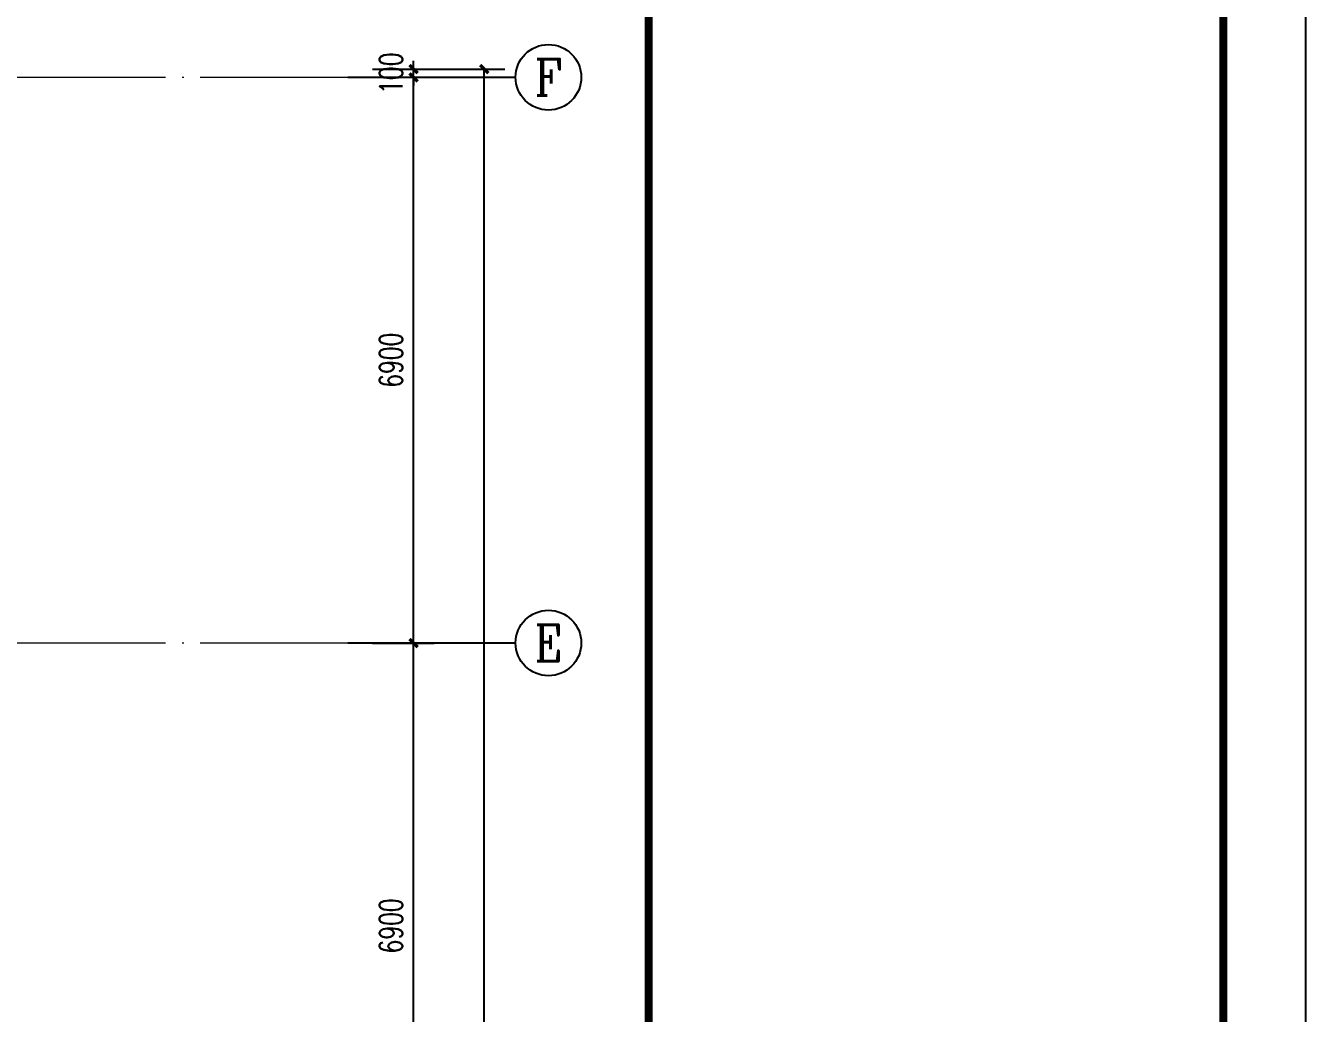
# Model space of a CAD drawing. Extents: x 1475400 to 1714963, y -629303 to -315532.
# Drawn here: x 1565841 to 1581447, y -377330 to -365282 of the extents above; entities that cross this region are included whole.
import ezdxf
from ezdxf.enums import TextEntityAlignment as Align

# ---------------------------------------------------------------- set-up
doc = ezdxf.new("R2010")
doc.units = 0
doc.header["$LTSCALE"] = 1000
doc.linetypes.add('DOTE', pattern=[2.42, 2, -0.2, 0.02, -0.2])
for name, color, linetype in [('A-ANNO-DIMS', 3, 'Continuous'), ('AXIS', 3, 'Continuous'), ('AXIS_TEXT', 7, 'Continuous'), ('BTTK', 7, 'Continuous'), ('PUB_DIM', 3, 'Continuous'), ('PUB_TITLE', 4, 'Continuous'), ('建筑底图', 7, 'Continuous')]:
    doc.layers.add(name, color=color, linetype=linetype)
doc.layers.add('DOTE', color=8, linetype='DOTE', lineweight=9)
doc.styles.add('_TCH_AXIS', font='COMPLEX', dxfattribs={"bigfont": 'GBCBIG'})
doc.styles.add('A_DIM_T3', font='SIMPLEX', dxfattribs={"width": 0.7, "bigfont": 'HZ'})
doc.styles.add('COMPLEX', font='COMPLEX')
doc.styles.add('HZ(TK)', font='geniso.shx', dxfattribs={"width": 0.9, "bigfont": 'hztxt.shx'})
doc.dimstyles.new('_TCH_ARCH&&100', dxfattribs={"dimtxt": 280, "dimasz": 100, "dimexe": 250, "dimexo": 300, "dimgap": 135, "dimtad": 1, "dimdec": 0, "dimzin": 0, "dimdsep": 46, "dimtxsty": 'A_DIM_T3', "dimblk": 'ARCHTICK', "dimcen": 0.09, "dimclrt": 7, "dimazin": 2, "dimtfac": 1, "dimtdec": 0, "dimtix": 1, "dimtmove": 2, "dimatfit": 3, "dimfxl": 150, "dimtolj": 1, "dimtzin": 0, "dimarcsym": 0})

# ---------------------------------------------------------------- blocks, each defined once
blk = doc.blocks.new('_ArchTick')
at = {"color": 0, "linetype": 'ByBlock', "const_width": 0.4}
blk.add_lwpolyline([(-0.5, -0.5), (0.5, 0.5)], dxfattribs=at)
blk = doc.blocks.new('*D311')
at = {"layer": 'A-ANNO-DIMS', "color": 0, "lineweight": -2, "transparency": 16777216}
for p, q in [((908477, -290615), (909227, -290615)), ((908977, -297515), (908977, -290615)), ((908477, -297515), (909227, -297515))]:
    blk.add_line(p, q, dxfattribs=at)
at = {"layer": 'Defpoints', "color": 0, "transparency": 16777216}
for p in [(908177, -290615), (908977, -290615), (908177, -297515)]:
    blk.add_point(p, dxfattribs=at)
at = {"layer": 'A-ANNO-DIMS', "color": 0, "lineweight": -2, "transparency": 16777216, "xscale": 100, "yscale": 100, "zscale": 100}
for p, rotation in [((908977, -290615), 90), ((908977, -297515), 270)]:
    blk.add_blockref('_ArchTick', p, dxfattribs=dict(at, rotation=rotation))
at = {"layer": 'A-ANNO-DIMS', "color": 7, "transparency": 16777216, "insert": (908702, -294065), "char_height": 280, "attachment_point": 5, "rotation": 90, "style": 'A_DIM_T3'}
blk.add_mtext('\\A1;6900', dxfattribs=at)
blk = doc.blocks.new('*D312')
at = {"layer": 'A-ANNO-DIMS', "color": 0, "lineweight": -2, "transparency": 16777216}
for p, q in [((908477, -283715), (909227, -283715)), ((908977, -290615), (908977, -283715)), ((908477, -290615), (909227, -290615))]:
    blk.add_line(p, q, dxfattribs=at)
at = {"layer": 'Defpoints', "color": 0, "transparency": 16777216}
for p in [(908177, -283715), (908977, -283715), (908177, -290615)]:
    blk.add_point(p, dxfattribs=at)
at = {"layer": 'A-ANNO-DIMS', "color": 0, "lineweight": -2, "transparency": 16777216, "xscale": 100, "yscale": 100, "zscale": 100}
for p, rotation in [((908977, -283715), 90), ((908977, -290615), 270)]:
    blk.add_blockref('_ArchTick', p, dxfattribs=dict(at, rotation=rotation))
at = {"layer": 'A-ANNO-DIMS', "color": 7, "transparency": 16777216, "insert": (908702, -287165), "char_height": 280, "attachment_point": 5, "rotation": 90, "style": 'A_DIM_T3'}
blk.add_mtext('\\A1;6900', dxfattribs=at)
blk = doc.blocks.new('*D313')
at = {"layer": 'A-ANNO-DIMS', "color": 0, "lineweight": -2, "transparency": 16777216}
for p, q in [((908977, -283615), (908977, -283515)), ((908477, -283615), (909227, -283615)), ((908977, -283715), (908977, -283615)), ((908477, -283715), (909227, -283715)), ((908977, -283715), (908977, -283815))]:
    blk.add_line(p, q, dxfattribs=at)
at = {"layer": 'Defpoints', "color": 0, "transparency": 16777216}
for p in [(908177, -283615), (908977, -283615), (908177, -283715)]:
    blk.add_point(p, dxfattribs=at)
at = {"layer": 'A-ANNO-DIMS', "color": 0, "lineweight": -2, "transparency": 16777216, "xscale": 100, "yscale": 100, "zscale": 100}
for p, rotation in [((908977, -283615), 270), ((908977, -283715), 90)]:
    blk.add_blockref('_ArchTick', p, dxfattribs=dict(at, rotation=rotation))
at = {"layer": 'A-ANNO-DIMS', "color": 7, "transparency": 16777216, "insert": (908702, -283665), "char_height": 280, "attachment_point": 5, "rotation": 90, "style": 'A_DIM_T3'}
blk.add_mtext('\\A1;100', dxfattribs=at)
blk = doc.blocks.new('*D314')
at = {"layer": 'Defpoints', "color": 0, "transparency": 16777216}
for p in [(908177, -283615), (909838, -283615), (908177, -318615)]:
    blk.add_point(p, dxfattribs=at)
at = {"layer": 'PUB_DIM', "color": 0, "lineweight": -2, "transparency": 16777216}
for p, q in [((908477, -283615), (910088, -283615)), ((909838, -318615), (909838, -283615)), ((908477, -318615), (910088, -318615))]:
    blk.add_line(p, q, dxfattribs=at)
at = {"layer": 'PUB_DIM', "color": 0, "lineweight": -2, "transparency": 16777216, "xscale": 100, "yscale": 100, "zscale": 100}
for p, rotation in [((909838, -283615), 90), ((909838, -318615), 270)]:
    blk.add_blockref('_ArchTick', p, dxfattribs=dict(at, rotation=rotation))
at = {"layer": 'PUB_DIM', "color": 7, "transparency": 16777216, "insert": (909563, -301115), "char_height": 280, "attachment_point": 5, "rotation": 90, "style": 'A_DIM_T3'}
blk.add_mtext('\\A1;35000', dxfattribs=at)
blk = doc.blocks.new('_AXISO')
blk.add_circle((0, 0), 0.5)
at = {"layer": 'AXIS_TEXT', "style": 'COMPLEX', "width": 1.041667}
blk.add_attdef('A', text='', height=0.56, dxfattribs=at).set_placement((-0.25, -0.28), (0.25, -0.28), align=Align.FIT)
blk = doc.blocks.new('vhtemplate_2019年新竖式图框_A1')
at = {"layer": 'PUB_TITLE', "color": 7}
blk.add_lwpolyline([(0, 594), (841, 594), (841, 0), (0, 0)], close=True, dxfattribs=at)
at = {"layer": 'PUB_TITLE', "const_width": 1}
blk.add_lwpolyline([(25, 10), (831, 10), (831, 584), (25, 584)], close=True, dxfattribs=at)
blk.add_lwpolyline([(761, 10), (761, 584)], dxfattribs=at)
at = {"layer": 'BTTK', "color": 4, "style": 'HZ(TK)', "width": 0.9}
for tag, p in [('合作单位_001', (795.83, 509.44)), ('建设单位_001', (795.85, 207.44)), ('工程名称_001', (795.62, 174.44)), ('子项名称_001', (805.71, 157.94)), ('图纸名称_001', (795.45, 138.94))]:
    blk.add_attdef(tag, p, '', height=3.5, dxfattribs=at)
for tag, p in [('注册证书号', (808.5, 279)), ('注册印章号', (808.5, 271)), ('设计号', (806, 193)), ('图别', (789.75, 34)), ('图号', (822.25, 34)), ('版本号', (789.75, 26)), ('日期', (822.25, 26))]:
    blk.add_attdef(tag, text='', height=3.5, dxfattribs=at).set_placement(p, align=Align.MIDDLE)
blk = doc.blocks.new('sadsdfc')
at = {"layer": 'AXIS'}
for p, q in [((908177.1, -283714.6), (910221.5, -283714.6)), ((908177.1, -290614.6), (910221.5, -290614.6))]:
    blk.add_line(p, q, dxfattribs=at)
at = {"layer": 'DOTE'}
for p, q in [((857973.7, -283714.6), (908177.1, -283714.6)), ((857973.7, -290614.6), (908177.1, -290614.6))]:
    blk.add_line(p, q, dxfattribs=at)
at = {"layer": 'AXIS'}
ref = blk.add_blockref('_AXISO', (910621.5, -283714.6), dxfattribs=dict(at, xscale=800, yscale=800, zscale=800))
ref.add_attrib('A', 'F', dxfattribs={"layer": 'AXIS_TEXT', "height": 445.4, "style": '_TCH_AXIS'}).set_placement((910451.8, -283937.3), (910791.2, -283937.3), align=Align.FIT)
ref = blk.add_blockref('_AXISO', (910621.5, -290614.6), dxfattribs=dict(at, xscale=800, yscale=800, zscale=800))
ref.add_attrib('A', 'E', dxfattribs={"layer": 'AXIS_TEXT', "height": 445.4, "style": '_TCH_AXIS'}).set_placement((910451.8, -290837.3), (910791.2, -290837.3), align=Align.FIT)
at = {"layer": 'A-ANNO-DIMS'}
for p1, p2, picture, middle in [((908177.1, -283714.6), (908177.1, -283614.6), '*D313', (908702.1, -283664.6)), ((908177.1, -290614.6), (908177.1, -283714.6), '*D312', (908702.1, -287164.6)), ((908177.1, -297514.6), (908177.1, -290614.6), '*D311', (908702.1, -294064.6))]:
    dim = blk.add_aligned_dim(p1=p1, p2=p2, distance=-800, dimstyle='_TCH_ARCH&&100', dxfattribs=at)
    dim.commit()
    dim.dimension.update_dxf_attribs({"geometry": picture, "text_midpoint": middle})
at = {"layer": 'PUB_DIM'}
dim = blk.add_aligned_dim(p1=(908177.1, -318614.6), p2=(908177.1, -283614.6), distance=-1661, dimstyle='_TCH_ARCH&&100', dxfattribs=at)
dim.commit()
dim.dimension.update_dxf_attribs({"geometry": '*D314', "text_midpoint": (909563.2, -301114.6)})

msp = doc.modelspace()

# ---------------------------------------------------------------- block references
at = {"xscale": 100.1, "yscale": 100.1, "zscale": 100.1}
msp.add_blockref('vhtemplate_2019年新竖式图框_A1', (1497262.7, -413725), dxfattribs=at)
at = {"layer": '建筑底图'}
msp.add_blockref('sadsdfc', (661595.2, -82197.6), dxfattribs=at)

doc.saveas('drawing.dxf')
